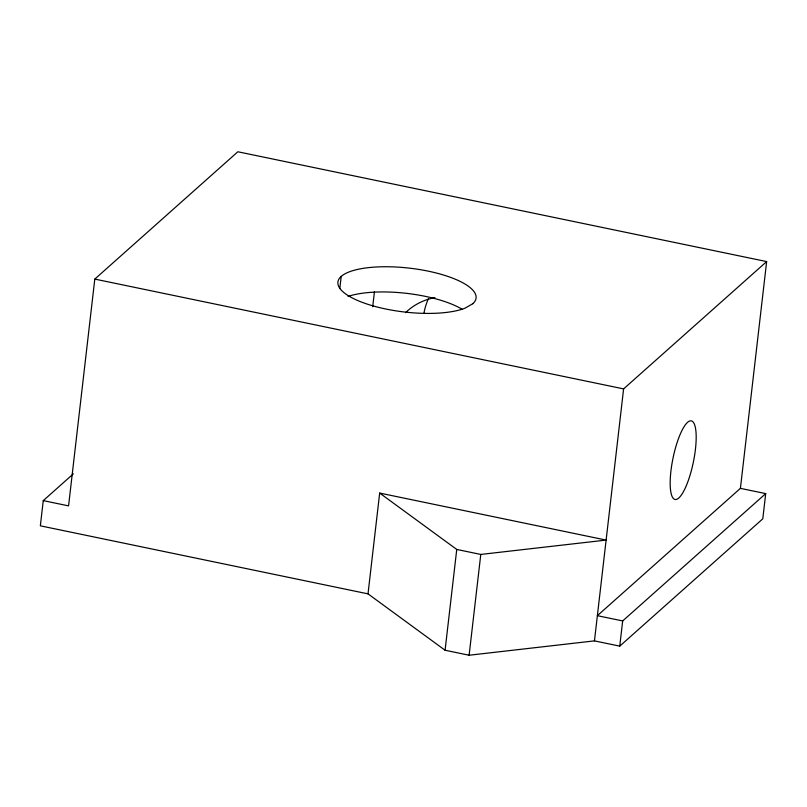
<?xml version="1.0" encoding="UTF-8"?>
<svg xmlns="http://www.w3.org/2000/svg" width="807" height="807" viewBox="0 0 807 807"><rect width="100%" height="100%" fill="white"/><g stroke="black" fill="none" stroke-linecap="round" stroke-linejoin="round"><path stroke-width="1.21" d="M73.376 473.82L43.265 500.622L40.35 525.821L368.012 593.861L445.081 650.24L469.119 655.234L594.456 640.879L619.756 646.135L762.797 518.81L765.712 493.612L740.412 488.356L597.372 615.68L622.671 620.936L765.712 493.612M740.412 488.356L766.65 261.579L237.843 151.766L94.802 279.091L68.565 505.878L43.265 500.622M339.818 288.422L341.2 276.418M372.703 306.751L374.428 291.801M368.012 593.861L379.673 493.067L606.118 540.085L480.78 554.439L456.752 549.446L379.673 493.067M445.081 650.24L456.752 549.446M469.119 655.234L480.78 554.439M594.456 640.879L623.609 388.893L766.65 261.579M619.756 646.135L622.671 620.936M94.802 279.091L623.609 388.893M423.998 312.985A66.87 61.019 48.3 0 1 428.467 298.61M405.558 312.642A66.87 61.019 48.3 0 1 434.902 297.642M348.059 296.441A69.543 22.071 6.6 0 1 461.987 309.172M472.771 303.735L465.034 308.173A69.543 22.071 6.6 0 1 348.422 295.786A69.543 22.071 6.6 0 1 398.446 267.157A69.543 22.071 6.6 0 1 472.771 303.735M685.526 487.468A40.118 10.36 -78.3 0 0 693.102 422A40.118 10.36 -78.3 0 0 670.92 471.106A40.118 10.36 -78.3 0 0 685.526 487.468"/></g></svg>
